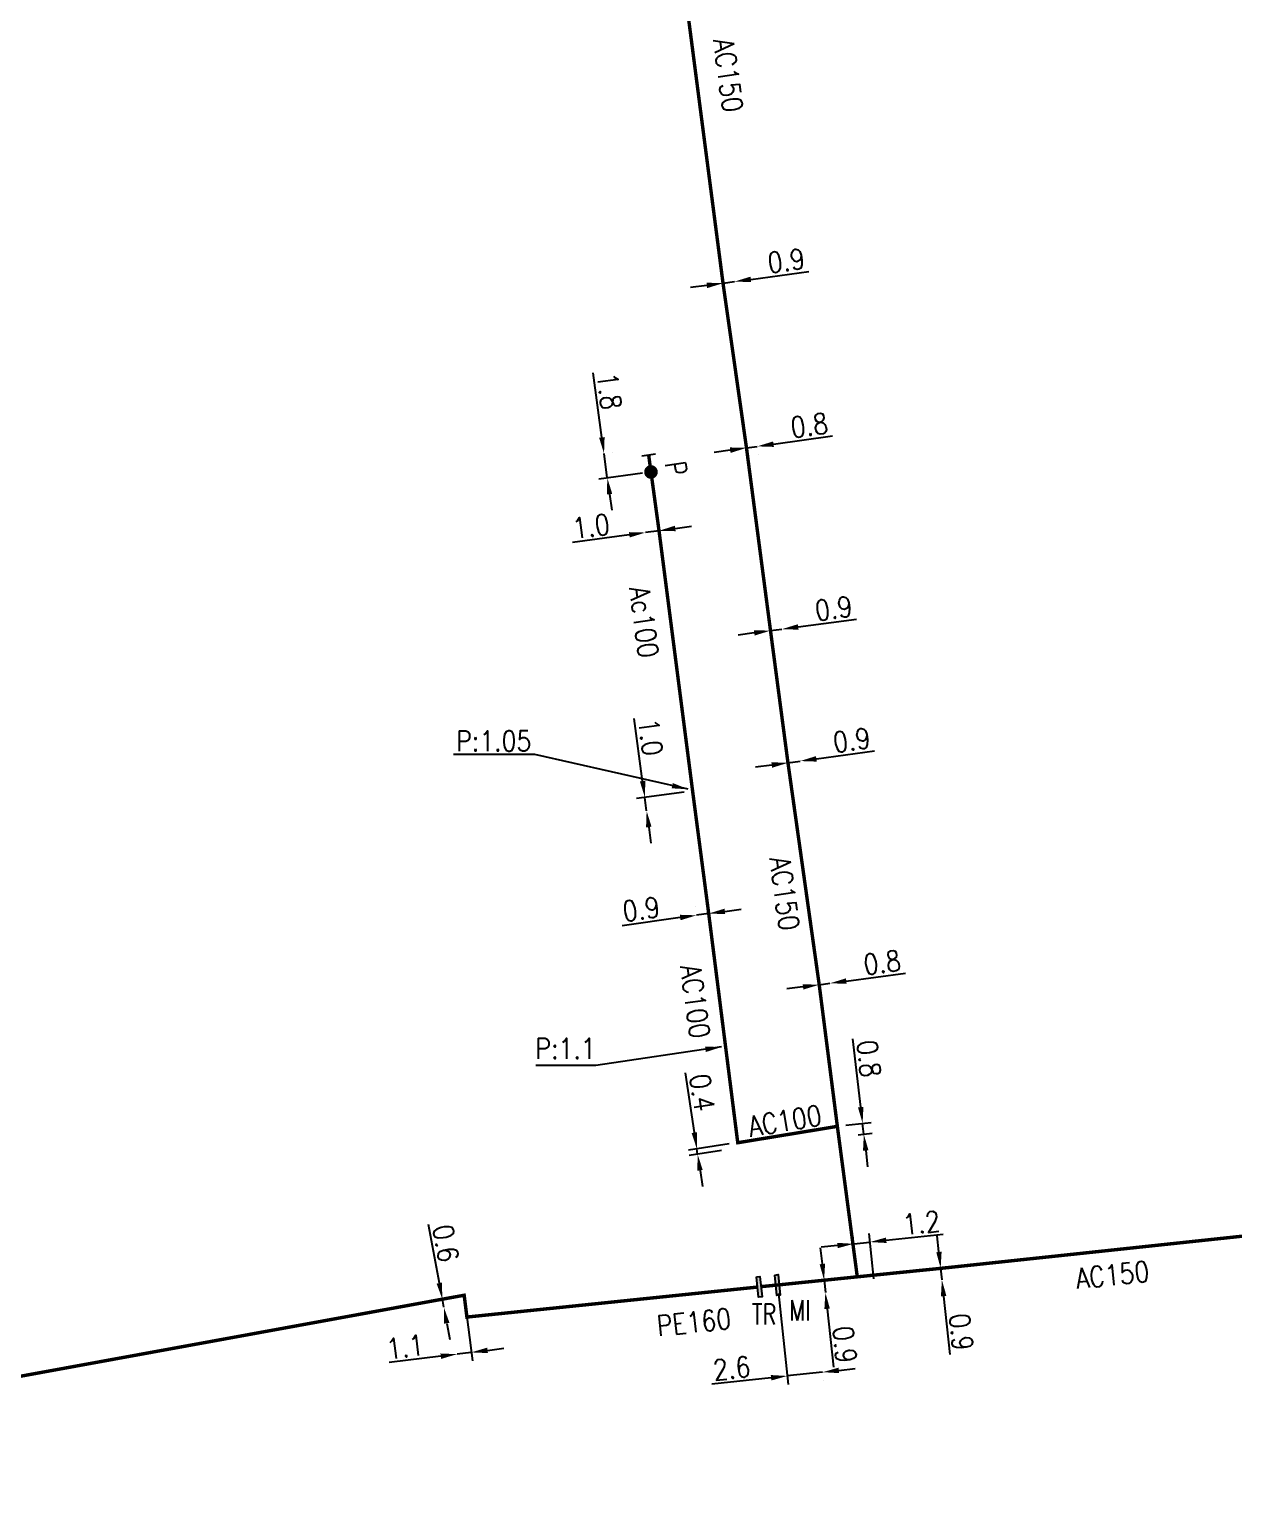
# Model space of a CAD drawing. Header units: millimetres. Extents: x 101000 to 102000, y 121011 to 122007.
# Drawn here: x 101380.3 to 101468.6, y 121582.4 to 121690.6 of the extents above; entities that cross this region are included whole.
import ezdxf
from ezdxf.enums import TextEntityAlignment as Align

# ---------------------------------------------------------------- set-up
doc = ezdxf.new("R2010")
doc.units = ezdxf.units.MM
doc.header["$PDMODE"] = 34
doc.linetypes.add('L_25_AP', pattern=[2000, 1000, 1000])
doc.linetypes.add('L_25_PE', pattern=[2000, 1000, 1000])
doc.layers.get('0').update_dxf_attribs({"linetype": 'CONTINUOUS'})
doc.layers.get('Defpoints').update_dxf_attribs({"linetype": 'CONTINUOUS'})
for name, color, linetype in [('L_150', 1, 'CONTINUOUS'), ('L_300', 7, 'CONTINUOUS'), ('L_340', 7, 'CONTINUOUS')]:
    doc.layers.add(name, color=color, linetype=linetype)
doc.styles.add('G_ROMANS', font='ROMANS.SHX', dxfattribs={"width": 0.75})
doc.styles.get("Standard").update_dxf_attribs({"font": 'romans.shx', "width": 0.85})
doc.dimstyles.get("Standard").update_dxf_attribs({"dimtxt": 1.5, "dimasz": 1.2, "dimexe": 0.625, "dimexo": 0.625, "dimgap": 0.25, "dimtad": 1, "dimdec": 1, "dimzin": 0, "dimdsep": 46, "dimtxsty": 'Standard', "dimcen": -0.5, "dimadec": 0, "dimazin": 0, "dimtfac": 1, "dimtdec": 1, "dimtmove": 0, "dimatfit": 3, "dimfxl": 0, "dimtolj": 1, "dimtzin": 0, "dimarcsym": 0})

# ---------------------------------------------------------------- blocks, each defined once
blk = doc.blocks.new('*D212')
at = {"layer": 'Defpoints', "color": 0, "linetype": 'Continuous', "transparency": 16777216}
for p in [(101438.57, 121598.89), (101438.66, 121597.99), (101438.66, 121597.99)]:
    blk.add_point(p, dxfattribs=at)
at = {"layer": 'L_150', "color": 0, "linetype": 'Continuous', "lineweight": -2, "transparency": 16777216}
for p, q in [((101438.44, 121600.08), (101438.31, 121601.27)), ((101438.57, 121598.89), (101438.66, 121597.99)), ((101438.79, 121596.8), (101439.25, 121592.51))]:
    blk.add_line(p, q, dxfattribs=at)
at = {"layer": 'L_150', "color": 0, "linetype": 'Continuous', "transparency": 16777216}
for points in [[(101438.64, 121600.1), (101438.24, 121600.06), (101438.57, 121598.89)], [(101438.99, 121596.82), (101438.59, 121596.78), (101438.66, 121597.99)]]:
    blk.add_solid(points, dxfattribs=at)
at = {"layer": 'L_150', "color": 0, "linetype": 'Continuous', "transparency": 16777216, "insert": (101440.08, 121594.17), "char_height": 1.5, "attachment_point": 5, "rotation": 276.1317}
blk.add_mtext('\\A1;0.9', dxfattribs=at)
blk = doc.blocks.new('*D213')
at = {"layer": 'Defpoints', "color": 0, "linetype": 'Continuous', "transparency": 16777216}
for p in [(101447.11, 121599.76), (101447.2, 121598.92), (101447.2, 121598.92)]:
    blk.add_point(p, dxfattribs=at)
at = {"layer": 'L_150', "color": 0, "linetype": 'Continuous', "lineweight": -2, "transparency": 16777216}
for p, q in [((101446.98, 121600.96), (101446.86, 121602.15)), ((101447.11, 121599.76), (101447.2, 121598.92)), ((101447.33, 121597.73), (101447.79, 121593.44))]:
    blk.add_line(p, q, dxfattribs=at)
at = {"layer": 'L_150', "color": 0, "linetype": 'Continuous', "transparency": 16777216}
for points in [[(101447.18, 121600.98), (101446.79, 121600.94), (101447.11, 121599.76)], [(101447.53, 121597.75), (101447.13, 121597.7), (101447.2, 121598.92)]]:
    blk.add_solid(points, dxfattribs=at)
at = {"layer": 'L_150', "color": 0, "linetype": 'Continuous', "transparency": 16777216, "insert": (101448.62, 121595.09), "char_height": 1.5, "attachment_point": 5, "rotation": 276.1186}
blk.add_mtext('\\A1;0.9', dxfattribs=at)
blk = doc.blocks.new('*D214')
at = {"layer": 'Defpoints', "color": 0, "linetype": 'Continuous', "transparency": 16777216}
for p in [(101439.54, 121610.17), (101440.44, 121609.47), (101441.48, 121609.59)]:
    blk.add_point(p, dxfattribs=at)
at = {"layer": 'L_150', "color": 0, "linetype": 'Continuous', "lineweight": -2, "transparency": 16777216}
for p, q in [((101441.25, 121611.58), (101440.67, 121616.59)), ((101440.16, 121610.25), (101442.01, 121610.46)), ((101441.48, 121609.59), (101441.39, 121610.39)), ((101441.06, 121609.54), (101442.1, 121609.67)), ((101441.62, 121608.4), (101441.76, 121607.21))]:
    blk.add_line(p, q, dxfattribs=at)
at = {"layer": 'L_150', "color": 0, "linetype": 'Continuous', "transparency": 16777216}
for points in [[(101441.45, 121611.6), (101441.05, 121611.56), (101441.39, 121610.39)], [(101441.82, 121608.42), (101441.42, 121608.38), (101441.48, 121609.59)]]:
    blk.add_solid(points, dxfattribs=at)
at = {"layer": 'L_150', "color": 0, "linetype": 'Continuous', "transparency": 16777216, "insert": (101441.85, 121615.13), "char_height": 1.5, "attachment_point": 5, "rotation": 276.6389}
blk.add_mtext('\\A1;0.8', dxfattribs=at)
blk = doc.blocks.new('*D215')
at = {"layer": 'Defpoints', "color": 0, "linetype": 'Continuous', "transparency": 16777216}
for p in [(101432.24, 121608.97), (101429.3, 121608.13), (101431.67, 121608.49)]:
    blk.add_point(p, dxfattribs=at)
at = {"layer": 'L_150', "color": 0, "linetype": 'Continuous', "lineweight": -2, "transparency": 16777216}
for p, q in [((101429.06, 121609.71), (101428.4, 121614.09)), ((101431.62, 121608.88), (101428.62, 121608.43)), ((101431.05, 121608.39), (101428.68, 121608.04)), ((101429.3, 121608.13), (101429.24, 121608.52)), ((101429.48, 121606.94), (101429.65, 121605.76))]:
    blk.add_line(p, q, dxfattribs=at)
at = {"layer": 'L_150', "color": 0, "linetype": 'Continuous', "transparency": 16777216}
for points in [[(101429.26, 121609.74), (101428.86, 121609.68), (101429.24, 121608.52)], [(101429.67, 121606.97), (101429.28, 121606.92), (101429.3, 121608.13)]]:
    blk.add_solid(points, dxfattribs=at)
at = {"layer": 'L_150', "color": 0, "linetype": 'Continuous', "transparency": 16777216, "insert": (101429.63, 121612.64), "char_height": 1.5, "attachment_point": 5, "rotation": 278.5262}
blk.add_mtext('\\A1;0.4', dxfattribs=at)
blk = doc.blocks.new('*D216')
at = {"layer": 'Defpoints', "color": 0, "linetype": 'Continuous', "transparency": 16777216}
for p in [(101438.21, 121620.55), (101439, 121620.66), (101439, 121620.66)]:
    blk.add_point(p, dxfattribs=at)
at = {"layer": 'L_150', "color": 0, "linetype": 'Continuous', "lineweight": -2, "transparency": 16777216}
for p, q in [((101440.19, 121620.82), (101444.53, 121621.4)), ((101437.02, 121620.39), (101435.83, 121620.24)), ((101438.21, 121620.55), (101439, 121620.66))]:
    blk.add_line(p, q, dxfattribs=at)
at = {"layer": 'L_150', "color": 0, "linetype": 'Continuous', "transparency": 16777216}
for points in [[(101440.17, 121621.02), (101440.22, 121620.62), (101439, 121620.66)], [(101437, 121620.59), (101437.05, 121620.2), (101438.21, 121620.55)]]:
    blk.add_solid(points, dxfattribs=at)
at = {"layer": 'L_150', "color": 0, "linetype": 'Continuous', "transparency": 16777216, "insert": (101442.82, 121622.18), "char_height": 1.5, "attachment_point": 5, "rotation": 7.6595}
blk.add_mtext('\\A1;0.8', dxfattribs=at)
blk = doc.blocks.new('*D217')
at = {"layer": 'Defpoints', "color": 0, "linetype": 'Continuous', "transparency": 16777216}
for p in [(101435.92, 121636.82), (101436.81, 121636.95), (101436.81, 121636.95)]:
    blk.add_point(p, dxfattribs=at)
at = {"layer": 'L_150', "color": 0, "linetype": 'Continuous', "lineweight": -2, "transparency": 16777216}
for p, q in [((101438, 121637.11), (101442.27, 121637.7)), ((101434.73, 121636.66), (101433.54, 121636.49)), ((101435.92, 121636.82), (101436.81, 121636.95))]:
    blk.add_line(p, q, dxfattribs=at)
at = {"layer": 'L_150', "color": 0, "linetype": 'Continuous', "transparency": 16777216}
for points in [[(101437.97, 121637.31), (101438.03, 121636.91), (101436.81, 121636.95)], [(101434.7, 121636.86), (101434.76, 121636.46), (101435.92, 121636.82)]]:
    blk.add_solid(points, dxfattribs=at)
at = {"layer": 'L_150', "color": 0, "linetype": 'Continuous', "transparency": 16777216, "insert": (101440.59, 121638.48), "char_height": 1.5, "attachment_point": 5, "rotation": 7.8488}
blk.add_mtext('\\A1;0.9', dxfattribs=at)
blk = doc.blocks.new('*D218')
at = {"layer": 'Defpoints', "color": 0, "linetype": 'Continuous', "transparency": 16777216}
for p in [(101434.64, 121646.51), (101435.48, 121646.62), (101435.48, 121646.62)]:
    blk.add_point(p, dxfattribs=at)
at = {"layer": 'L_150', "color": 0, "linetype": 'Continuous', "lineweight": -2, "transparency": 16777216}
for p, q in [((101434.56, 121647.13), (101434.56, 121647.13)), ((101435.4, 121647.24), (101435.4, 121647.24)), ((101436.67, 121646.78), (101440.94, 121647.36)), ((101433.45, 121646.34), (101432.26, 121646.18)), ((101434.64, 121646.51), (101435.48, 121646.62))]:
    blk.add_line(p, q, dxfattribs=at)
at = {"layer": 'L_150', "color": 0, "linetype": 'Continuous', "transparency": 16777216}
for points in [[(101436.64, 121646.98), (101436.7, 121646.58), (101435.48, 121646.62)], [(101433.42, 121646.54), (101433.48, 121646.15), (101434.64, 121646.51)]]:
    blk.add_solid(points, dxfattribs=at)
at = {"layer": 'L_150', "color": 0, "linetype": 'Continuous', "transparency": 16777216, "insert": (101439.27, 121648.14), "char_height": 1.5, "attachment_point": 5, "rotation": 7.7489}
blk.add_mtext('\\A1;0.9', dxfattribs=at)
blk = doc.blocks.new('*D219')
at = {"layer": 'Defpoints', "color": 0, "linetype": 'Continuous', "transparency": 16777216}
for p in [(101432.88, 121659.91), (101433.67, 121660.02), (101433.67, 121660.02)]:
    blk.add_point(p, dxfattribs=at)
at = {"layer": 'L_150', "color": 0, "linetype": 'Continuous', "lineweight": -2, "transparency": 16777216}
for p, q in [((101434.86, 121660.18), (101439.19, 121660.79)), ((101431.69, 121659.74), (101430.5, 121659.58)), ((101432.88, 121659.91), (101433.67, 121660.02)), ((101432.97, 121659.29), (101432.97, 121659.29)), ((101433.76, 121659.4), (101433.76, 121659.4))]:
    blk.add_line(p, q, dxfattribs=at)
at = {"layer": 'L_150', "color": 0, "linetype": 'Continuous', "transparency": 16777216}
for points in [[(101431.66, 121659.94), (101431.72, 121659.54), (101432.88, 121659.91)], [(101434.83, 121660.38), (101434.89, 121659.98), (101433.67, 121660.02)]]:
    blk.add_solid(points, dxfattribs=at)
at = {"layer": 'L_150', "color": 0, "linetype": 'Continuous', "transparency": 16777216, "insert": (101437.48, 121661.56), "char_height": 1.5, "attachment_point": 5, "rotation": 7.9353}
blk.add_mtext('\\A1;0.8', dxfattribs=at)
blk = doc.blocks.new('*D220')
at = {"layer": 'Defpoints', "color": 0, "linetype": 'Continuous', "transparency": 16777216}
for p in [(101431.16, 121671.98), (101432, 121672.1), (101432, 121672.1)]:
    blk.add_point(p, dxfattribs=at)
at = {"layer": 'L_150', "color": 0, "linetype": 'Continuous', "lineweight": -2, "transparency": 16777216}
for p, q in [((101433.19, 121672.26), (101437.46, 121672.85)), ((101429.97, 121671.82), (101428.78, 121671.66)), ((101431.16, 121671.98), (101432, 121672.1))]:
    blk.add_line(p, q, dxfattribs=at)
at = {"layer": 'L_150', "color": 0, "linetype": 'Continuous', "transparency": 16777216}
for points in [[(101429.95, 121672.02), (101430, 121671.62), (101431.16, 121671.98)], [(101433.17, 121672.46), (101433.22, 121672.06), (101432, 121672.1)]]:
    blk.add_solid(points, dxfattribs=at)
at = {"layer": 'L_150', "color": 0, "linetype": 'Continuous', "transparency": 16777216, "insert": (101435.79, 121673.63), "char_height": 1.5, "attachment_point": 5, "rotation": 7.8345}
blk.add_mtext('\\A1;0.9', dxfattribs=at)
blk = doc.blocks.new('*D227')
at = {"layer": 'Defpoints', "color": 0, "linetype": 'Continuous', "transparency": 16777216}
for p in [(101422.44, 121659.49), (101422.44, 121659.49), (101425.88, 121658.14)]:
    blk.add_point(p, dxfattribs=at)
at = {"layer": 'L_300', "color": 0, "linetype": 'Continuous', "lineweight": -2, "transparency": 16777216}
for p, q in [((101422.28, 121660.68), (101421.64, 121665.42)), ((101422.68, 121657.71), (101422.44, 121659.49)), ((101423.06, 121659.57), (101423.06, 121659.57)), ((101425.27, 121658.06), (101422.06, 121657.62)), ((101422.84, 121656.52), (101423.01, 121655.33))]:
    blk.add_line(p, q, dxfattribs=at)
at = {"layer": 'L_300', "color": 0, "linetype": 'Continuous', "transparency": 16777216}
for points in [[(101422.48, 121660.7), (101422.08, 121660.65), (101422.44, 121659.49)], [(101423.04, 121656.54), (101422.65, 121656.49), (101422.68, 121657.71)]]:
    blk.add_solid(points, dxfattribs=at)
at = {"layer": 'L_300', "color": 0, "linetype": 'Continuous', "transparency": 16777216, "insert": (101422.83, 121664.07), "char_height": 1.5, "attachment_point": 5, "rotation": 277.7335}
blk.add_mtext('\\A1;1.8', dxfattribs=at)
blk = doc.blocks.new('*D228')
at = {"layer": 'Defpoints', "color": 0, "linetype": 'Continuous', "transparency": 16777216}
for p in [(101425.48, 121653.7), (101425.48, 121653.7), (101426.47, 121653.83)]:
    blk.add_point(p, dxfattribs=at)
at = {"layer": 'L_150', "color": 0, "linetype": 'Continuous', "lineweight": -2, "transparency": 16777216}
for p, q in [((101424.29, 121653.53), (101420.14, 121652.96)), ((101426.47, 121653.83), (101425.48, 121653.7)), ((101427.66, 121654), (101428.85, 121654.16))]:
    blk.add_line(p, q, dxfattribs=at)
at = {"layer": 'L_150', "color": 0, "linetype": 'Continuous', "transparency": 16777216}
for points in [[(101424.27, 121653.73), (101424.32, 121653.34), (101425.48, 121653.7)], [(101427.63, 121654.2), (101427.69, 121653.8), (101426.47, 121653.83)]]:
    blk.add_solid(points, dxfattribs=at)
at = {"layer": 'L_150', "color": 0, "linetype": 'Continuous', "transparency": 16777216, "insert": (101421.49, 121654.16), "char_height": 1.5, "attachment_point": 5, "rotation": 7.833}
blk.add_mtext('\\A1;1.0', dxfattribs=at)
blk = doc.blocks.new('L_300_12')
at = {"color": 0, "linetype": 'Continuous', "const_width": 0.497, "flags": 128}
blk.add_lwpolyline([(-0.25, 0, 1), (0.25, 0, 1)], format="xyb", close=True, dxfattribs=at)
at = {"color": 0, "linetype": 'Continuous', "style": 'G_ROMANS', "width": 0.75}
blk.add_text('P', height=1.5, dxfattribs=at).set_placement((0, 1.85), align=Align.MIDDLE)
at = {"color": 0, "linetype": 'Continuous', "style": 'G_ROMANS', "width": 0.75, "flags": 3}
for tag, p in [('DEF_LEG', (0, -5)), ('DEF_COUP', (0, -7.5)), ('DEF_TYPE', (0, -10))]:
    blk.add_attdef(tag, text='', height=1.2, dxfattribs=at).set_placement(p, align=Align.MIDDLE)
blk = doc.blocks.new('L_340_07')
at = {"color": 0, "linetype": 'Continuous', "const_width": 0.25, "flags": 128}
blk.add_lwpolyline([(0, 0), (1.25, 0)], dxfattribs=at)
at = {"color": 0, "linetype": 'Continuous', "flags": 128}
blk.add_lwpolyline([(1.25, -0.5), (1.25, 0.5)], dxfattribs=at)
at = {"color": 0, "linetype": 'Continuous', "style": 'G_ROMANS', "width": 0.75, "flags": 3}
for tag, p in [('DEF_LEG', (0.72, -3.47)), ('DEF_COUP', (0.72, -5.97)), ('DEF_TYPE', (0.72, -8.47))]:
    blk.add_attdef(tag, text='', height=1.2, dxfattribs=at).set_placement(p, align=Align.MIDDLE)
blk = doc.blocks.new('*D241')
at = {"layer": 'Defpoints', "color": 0, "linetype": 'Continuous', "transparency": 16777216}
for p in [(101429.22, 121625.64), (101429.22, 121625.64), (101430.11, 121625.77)]:
    blk.add_point(p, dxfattribs=at)
at = {"layer": 'L_150', "color": 0, "linetype": 'Continuous', "lineweight": -2, "transparency": 16777216}
for p, q in [((101429.13, 121626.26), (101429.13, 121626.26)), ((101430.02, 121626.38), (101430.02, 121626.38)), ((101428.03, 121625.48), (101423.76, 121624.88)), ((101430.11, 121625.77), (101429.22, 121625.64)), ((101431.3, 121625.93), (101432.48, 121626.1))]:
    blk.add_line(p, q, dxfattribs=at)
at = {"layer": 'L_150', "color": 0, "linetype": 'Continuous', "transparency": 16777216}
for points in [[(101428, 121625.68), (101428.05, 121625.28), (101429.22, 121625.64)], [(101431.27, 121626.13), (101431.32, 121625.73), (101430.11, 121625.77)]]:
    blk.add_solid(points, dxfattribs=at)
at = {"layer": 'L_150', "color": 0, "linetype": 'Continuous', "transparency": 16777216, "insert": (101425.16, 121626.09), "char_height": 1.5, "attachment_point": 5, "rotation": 7.9071}
blk.add_mtext('\\A1;0.9', dxfattribs=at)
blk = doc.blocks.new('*D242')
at = {"layer": 'Defpoints', "color": 0, "linetype": 'Continuous', "transparency": 16777216}
for p in [(101435.15, 121598.54), (101438.46, 121592.15), (101438.46, 121592.15)]:
    blk.add_point(p, dxfattribs=at)
at = {"layer": 'L_340', "color": 0, "linetype": 'Continuous', "lineweight": -2, "transparency": 16777216}
for p, q in [((101435.22, 121597.92), (101435.94, 121591.25)), ((101434.68, 121591.74), (101430.33, 121591.28)), ((101438.46, 121592.15), (101435.87, 121591.87)), ((101439.65, 121592.28), (101440.84, 121592.41)), ((101438.52, 121591.53), (101438.52, 121591.53))]:
    blk.add_line(p, q, dxfattribs=at)
at = {"layer": 'L_340', "color": 0, "linetype": 'Continuous', "transparency": 16777216}
for points in [[(101434.66, 121591.94), (101434.7, 121591.54), (101435.87, 121591.87)], [(101439.63, 121592.48), (101439.67, 121592.08), (101438.46, 121592.15)]]:
    blk.add_solid(points, dxfattribs=at)
at = {"layer": 'L_340', "color": 0, "linetype": 'Continuous', "transparency": 16777216, "insert": (101431.8, 121592.44), "char_height": 1.5, "attachment_point": 5, "rotation": 6.1317}
blk.add_mtext('\\A1;2.6', dxfattribs=at)
blk = doc.blocks.new('*D243')
at = {"layer": 'Defpoints', "color": 0, "linetype": 'Continuous', "transparency": 16777216}
for p in [(101412.19, 121597.79), (101411.67, 121593.47), (101411.67, 121593.47)]:
    blk.add_point(p, dxfattribs=at)
at = {"layer": 'L_150', "color": 0, "linetype": 'Continuous', "lineweight": -2, "transparency": 16777216}
for p, q in [((101412.27, 121597.17), (101412.79, 121592.98)), ((101413.9, 121593.75), (101415.09, 121593.9)), ((101410.48, 121593.32), (101406.68, 121592.85)), ((101412.71, 121593.6), (101411.67, 121593.47))]:
    blk.add_line(p, q, dxfattribs=at)
at = {"layer": 'L_150', "color": 0, "linetype": 'Continuous', "transparency": 16777216}
for points in [[(101413.88, 121593.95), (101413.93, 121593.55), (101412.71, 121593.6)], [(101410.45, 121593.52), (101410.5, 121593.12), (101411.67, 121593.47)]]:
    blk.add_solid(points, dxfattribs=at)
at = {"layer": 'L_150', "color": 0, "linetype": 'Continuous', "transparency": 16777216, "insert": (101407.86, 121594), "char_height": 1.5, "attachment_point": 5, "rotation": 7.1214}
blk.add_mtext('\\A1;1.1', dxfattribs=at)
blk = doc.blocks.new('*D244')
at = {"layer": 'Defpoints', "color": 0, "linetype": 'Continuous', "transparency": 16777216}
for p in [(101410.59, 121597.5), (101410.7, 121596.91), (101410.7, 121596.91)]:
    blk.add_point(p, dxfattribs=at)
at = {"layer": 'L_150', "color": 0, "linetype": 'Continuous', "lineweight": -2, "transparency": 16777216}
for p, q in [((101410.37, 121598.68), (101409.57, 121602.98)), ((101410.7, 121596.91), (101410.59, 121597.5)), ((101410.91, 121595.73), (101411.13, 121594.55))]:
    blk.add_line(p, q, dxfattribs=at)
at = {"layer": 'L_150', "color": 0, "linetype": 'Continuous', "transparency": 16777216}
for points in [[(101410.56, 121598.72), (101410.17, 121598.64), (101410.59, 121597.5)], [(101411.11, 121595.77), (101410.72, 121595.7), (101410.7, 121596.91)]]:
    blk.add_solid(points, dxfattribs=at)
at = {"layer": 'L_150', "color": 0, "linetype": 'Continuous', "transparency": 16777216, "insert": (101410.84, 121601.6), "char_height": 1.5, "attachment_point": 5, "rotation": 280.5086}
blk.add_mtext('\\A1;0.6', dxfattribs=at)
blk = doc.blocks.new('L_340_16')
at = {"linetype": 'Continuous'}
blk.add_hatch(color=0, dxfattribs=at).paths.add_polyline_path([(0.125, 0.75), (-0.125, 0.75), (-0.125, -0.75), (0.125, -0.75)])
at = {"color": 0, "linetype": 'Continuous'}
blk.add_lwpolyline([(-0.125, 0.75), (0.125, 0.75), (0.125, -0.75), (-0.125, -0.75)], close=True, dxfattribs=at)
at = {"color": 0, "linetype": 'Continuous', "width": 0.75}
for tag, height, flags, p in [('MI', 1.5, 8, (0, 3)), ('DEF_LEG', 1.2, 3, (0, -5)), ('DEF_COUP', 1.2, 3, (0, -7.5)), ('DEF_TYPE', 1.2, 3, (0, -10))]:
    blk.add_attdef(tag, text='', height=height, dxfattribs=dict(at, flags=flags)).set_placement(p, align=Align.MIDDLE)
blk = doc.blocks.new('L_340_19')
at = {"linetype": 'Continuous'}
blk.add_hatch(color=0, dxfattribs=at).paths.add_polyline_path([(0.125, 0.75), (-0.125, 0.75), (-0.125, -0.75), (0.125, -0.75)])
at = {"color": 0, "linetype": 'Continuous'}
blk.add_lwpolyline([(-0.125, 0.75), (0.125, 0.75), (0.125, -0.75), (-0.125, -0.75)], close=True, dxfattribs=at)
at = {"color": 0, "linetype": 'Continuous', "width": 0.75}
for tag, height, flags, p in [('TR', 1.5, 8, (0, 3)), ('DEF_LEG', 1.2, 3, (0, -5)), ('DEF_COUP', 1.2, 3, (0, -7.5)), ('DEF_TYPE', 1.2, 3, (0, -10))]:
    blk.add_attdef(tag, text='', height=height, dxfattribs=dict(at, flags=flags)).set_placement(p, align=Align.MIDDLE)
blk = doc.blocks.new('*D245')
at = {"layer": 'Defpoints', "color": 0, "linetype": 'Continuous', "transparency": 16777216}
for p in [(101441.93, 121601.69), (101441, 121599.14), (101442.29, 121598.38)]:
    blk.add_point(p, dxfattribs=at)
at = {"layer": 'L_150', "color": 0, "linetype": 'Continuous', "lineweight": -2, "transparency": 16777216}
for p, q in [((101439.54, 121601.44), (101438.35, 121601.31)), ((101440.93, 121599.76), (101440.67, 121602.18)), ((101440.74, 121601.56), (101441.93, 121601.69)), ((101442.22, 121599), (101441.86, 121602.31)), ((101443.12, 121601.82), (101447.29, 121602.27))]:
    blk.add_line(p, q, dxfattribs=at)
at = {"layer": 'L_150', "color": 0, "linetype": 'Continuous', "transparency": 16777216}
for points in [[(101439.52, 121601.63), (101439.57, 121601.24), (101440.74, 121601.56)], [(101443.1, 121602.02), (101443.15, 121601.62), (101441.93, 121601.69)]]:
    blk.add_solid(points, dxfattribs=at)
at = {"layer": 'L_150', "color": 0, "linetype": 'Continuous', "transparency": 16777216, "insert": (101445.7, 121603.1), "char_height": 1.5, "attachment_point": 5, "rotation": 6.1317}
blk.add_mtext('\\A1;1.2', dxfattribs=at)
blk = doc.blocks.new('*D420')
at = {"layer": 'Defpoints', "color": 0, "linetype": 'Continuous', "transparency": 16777216}
for p in [(101428.93, 121634.76), (101425.56, 121633.3), (101425.56, 121633.3)]:
    blk.add_point(p, dxfattribs=at)
at = {"layer": 'L_150', "color": 0, "linetype": 'Continuous', "lineweight": -2, "transparency": 16777216}
for p, q in [((101425.27, 121635.48), (101424.66, 121640.06)), ((101428.31, 121634.68), (101424.81, 121634.21)), ((101425.56, 121633.3), (101425.43, 121634.29)), ((101425.72, 121632.11), (101425.88, 121630.92))]:
    blk.add_line(p, q, dxfattribs=at)
at = {"layer": 'L_150', "color": 0, "linetype": 'Continuous', "transparency": 16777216}
for points in [[(101425.47, 121635.51), (101425.07, 121635.45), (101425.43, 121634.29)], [(101425.92, 121632.14), (101425.52, 121632.08), (101425.56, 121633.3)]]:
    blk.add_solid(points, dxfattribs=at)
at = {"layer": 'L_150', "color": 0, "linetype": 'Continuous', "transparency": 16777216, "insert": (101425.85, 121638.71), "char_height": 1.5, "attachment_point": 5, "rotation": 277.6166}
blk.add_mtext('\\A1;1.0', dxfattribs=at)

msp = doc.modelspace()

# ---------------------------------------------------------------- linework, layer by layer
at = {"layer": 'L_150', "linetype": 'L_25_AP', "const_width": 0.25, "flags": 128}
for points in [[(101420.82, 121766.59), (101418.72, 121763.61), (101418.74, 121763.42), (101420.3, 121752.19), (101423.42, 121729.67), (101424.22, 121723.43), (101425.61, 121712.72), (101425.84, 121711.1), (101428.48, 121692.56), (101431.16, 121671.98), (101432.88, 121659.91), (101434.64, 121646.51), (101435.92, 121636.82), (101438.21, 121620.55), (101439.54, 121610.17), (101441, 121599.14)], [(101439.54, 121610.17), (101432.24, 121608.97), (101430.11, 121625.77), (101430.11, 121625.77), (101428.93, 121634.76), (101426.47, 121653.83), (101425.88, 121658.14)], [(101433.95, 121598.42), (101435.15, 121598.54), (101438.57, 121598.89), (101441, 121599.14), (101447.11, 121599.76), (101470.73, 121602.28), (101477.59, 121603.07), (101480.52, 121603.29), (101480.49, 121603.53), (101480.99, 121603.56), (101483.1, 121603.65)]]:
    msp.add_lwpolyline(points, dxfattribs=at)
at = {"layer": 'L_150', "linetype": 'L_25_PE', "const_width": 0.25, "flags": 128}
msp.add_lwpolyline([(101335.02, 121584.8), (101334.29, 121584.55), (101334.96, 121582.61), (101335.81, 121582.9), (101342.55, 121584.78), (101356.13, 121587.59), (101369.81, 121590.05), (101410.59, 121597.5), (101412.19, 121597.79), (101412.39, 121596.19), (101433.7, 121598.39)], dxfattribs=at)

# ---------------------------------------------------------------- block references
at = {"layer": 'L_300', "rotation": 277.8330153340802}
msp.add_blockref('L_300_12', (101425.88, 121658.14), dxfattribs=at)
at = {"layer": 'L_340', "rotation": 97.73353891966187}
msp.add_blockref('L_340_07', (101425.88, 121658.14), dxfattribs=at)
at = {"layer": 'L_340'}
ref = msp.add_blockref('L_340_19', (101433.82, 121598.4), dxfattribs=dict(at, rotation=5.889232954302916))
ref.add_attrib('TR', 'TR', dxfattribs={"layer": '0', "color": 0, "linetype": 'Continuous', "height": 1.5, "width": 0.75, "flags": 8}).set_placement((101434.17, 121596.4), align=Align.MIDDLE)
ref = msp.add_blockref('L_340_16', (101435.15, 121598.54), dxfattribs=dict(at, rotation=5.889232955557643))
ref.add_attrib('MI', 'MI', dxfattribs={"layer": '0', "color": 0, "linetype": 'Continuous', "height": 1.5, "width": 0.75, "flags": 8}).set_placement((101436.79, 121596.69), align=Align.MIDDLE)

# ---------------------------------------------------------------- texts
at = {"layer": 'L_150', "linetype": 'Continuous', "width": 0.85}
for s, rotation, p in [('AC150', 277.7747, (101430.43, 121689.8)), ('Ac100', 277.6002, (101424.28, 121649.64)), ('AC150', 277.7747, (101434.57, 121629.81)), ('AC100', 277.7747, (101428.02, 121621.9)), ('AC100', 9.3334, (101433.15, 121609.4)), ('AC150', 6.0514, (101457.09, 121598.25)), ('PE160', 6.0514, (101426.39, 121594.78))]:
    msp.add_text(s, height=1.5, rotation=rotation, dxfattribs=at).set_placement(p)
at = {"layer": 'L_150', "linetype": 'Continuous', "char_height": 1.5, "attachment_point": 9}
for s, insert in [('P:1.05', (101417.12, 121637.67)), ('\\A1;P:1.1', (101421.83, 121615.13))]:
    msp.add_mtext(s, dxfattribs=dict(at, insert=insert))

# ---------------------------------------------------------------- dimensions: what is measured, and where the dimension line sits
at = {"layer": 'L_150', "linetype": 'Continuous'}
for base, p1, p2, angle, picture, middle in [((101432, 121672.1), (101431.16, 121671.98), (101432, 121672.1), 187.8345, '*D220', (101435.92, 121672.64)), ((101433.67, 121660.02), (101432.88, 121659.91), (101433.67, 121660.02), 187.9353, '*D219', (101437.62, 121660.57)), ((101425.48, 121653.7), (101426.47, 121653.83), (101425.48, 121653.7), 7.833, '*D228', (101421.62, 121653.17)), ((101435.48, 121646.62), (101434.64, 121646.51), (101435.48, 121646.62), 187.7489, '*D218', (101439.4, 121647.15)), ((101425.56, 121633.3), (101428.93, 121634.76), (101425.56, 121633.3), 97.6166, '*D420', (101424.86, 121638.58)), ((101436.81, 121636.95), (101435.92, 121636.82), (101436.81, 121636.95), 187.8488, '*D217', (101440.73, 121637.49)), ((101429.22, 121625.64), (101430.11, 121625.77), (101429.22, 121625.64), 7.9071, '*D241', (101425.3, 121625.1)), ((101439, 121620.66), (101438.21, 121620.55), (101439, 121620.66), 187.6595, '*D216', (101442.95, 121621.19)), ((101441.48, 121609.59), (101439.54, 121610.17), (101440.44, 121609.47), 96.6389, '*D214', (101440.85, 121615.01)), ((101429.3, 121608.13), (101432.24, 121608.97), (101431.67, 121608.49), 98.5262, '*D215', (101428.64, 121612.5)), ((101441.93, 121601.69), (101441, 121599.14), (101442.29, 121598.38), 186.1317, '*D245', (101445.8, 121602.11)), ((101410.7, 121596.91), (101410.59, 121597.5), (101410.7, 121596.91), 100.5086, '*D244', (101409.86, 121601.42)), ((101447.2028, 121598.9193), (101447.1122, 121599.7645), (101447.2028, 121598.9193), 96.1186, '*D213', (101447.6244, 121594.9865)), ((101438.66, 121597.99), (101438.57, 121598.89), (101438.66, 121597.99), 96.1317, '*D212', (101439.09, 121594.06)), ((101411.67, 121593.47), (101412.19, 121597.79), (101411.67, 121593.47), 7.1214, '*D243', (101407.99, 121593.01))]:
    dim = msp.add_linear_dim(base=base, p1=p1, p2=p2, angle=angle, dimstyle='Standard', dxfattribs=at)
    dim.commit()
    dim.dimension.update_dxf_attribs({"geometry": picture, "text_midpoint": middle, "dimtype": 160})
at = {"layer": 'L_300', "linetype": 'Continuous'}
dim = msp.add_linear_dim(base=(101422.44, 121659.49), p1=(101425.88, 121658.14), p2=(101422.44, 121659.49), angle=277.7335, dimstyle='Standard', dxfattribs=at)
dim.commit()
dim.dimension.update_dxf_attribs({"geometry": '*D227', "text_midpoint": (101421.84, 121663.94), "dimtype": 160})
at = {"layer": 'L_340', "linetype": 'Continuous'}
dim = msp.add_linear_dim(base=(101438.46, 121592.15), p1=(101435.15, 121598.54), p2=(101438.46, 121592.15), angle=186.1317, dimstyle='Standard', dxfattribs=at)
dim.commit()
dim.dimension.update_dxf_attribs({"geometry": '*D242', "text_midpoint": (101431.91, 121591.45), "dimtype": 160})

# ---------------------------------------------------------------- leaders
at = {"layer": 'L_150', "linetype": 'Continuous', "annotation_type": 0, "has_hookline": 1, "hookline_direction": 1}
for points, text_width in [([(101428.61, 121634.88), (101417.37, 121637.42)], 5.71), ([(101431.06, 121615.99), (101421.83, 121614.63)], 4.13)]:
    msp.add_leader(points, dimstyle='Standard', dxfattribs=dict(at, text_width=text_width))

doc.saveas('drawing.dxf')
